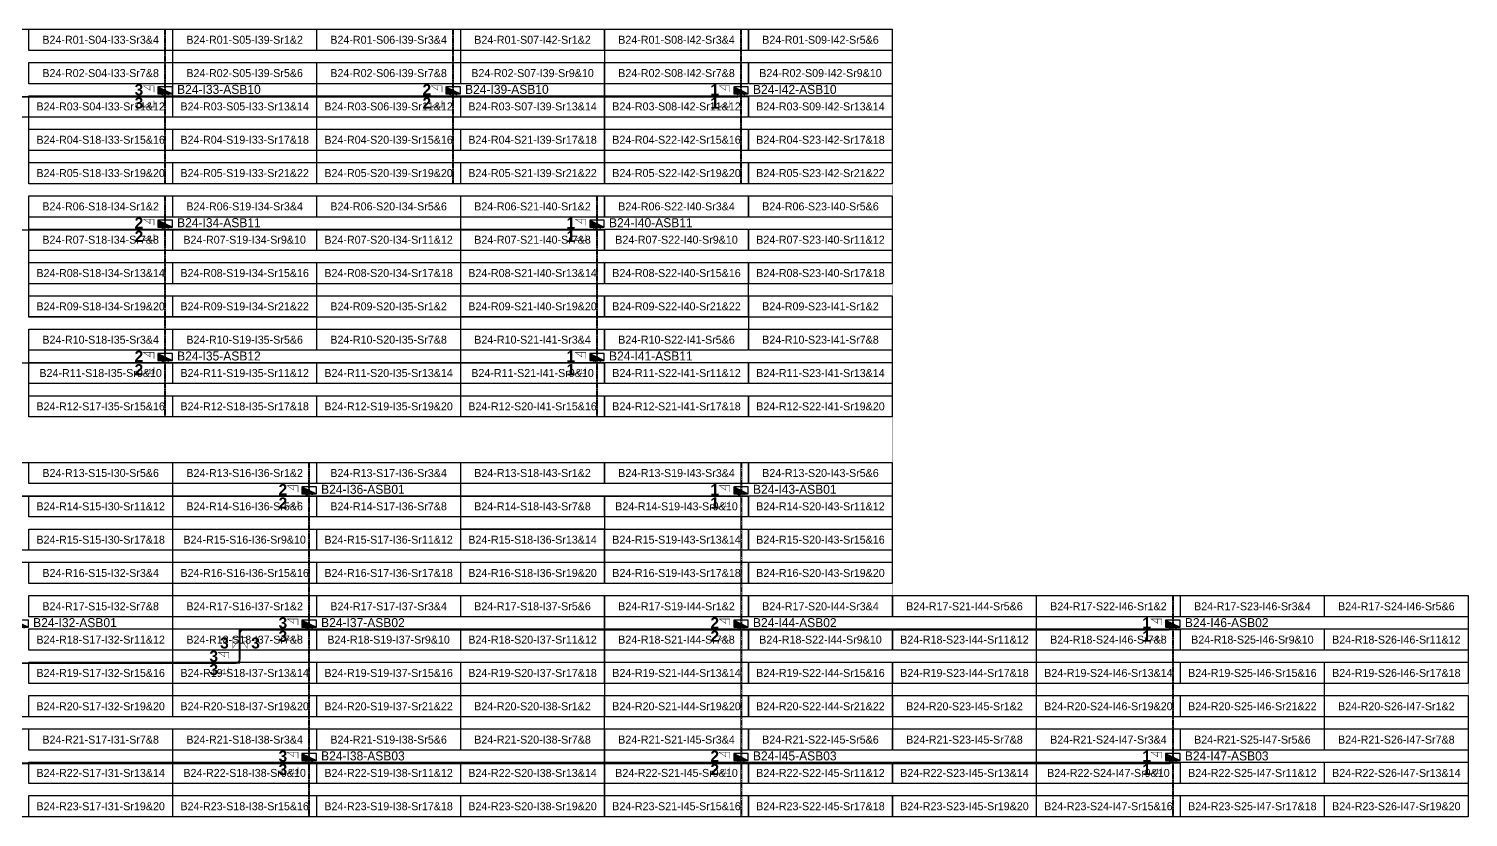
# Model space of a CAD drawing. Header units: metres. Extents: x 529718 to 530598, y 2673304 to 2673482.
# Drawn here: x 530273.9 to 530597.8, y 2673304.2 to 2673481.7 of the extents above; entities that cross this region are included whole.
import ezdxf
from ezdxf.enums import TextEntityAlignment as Align

# ---------------------------------------------------------------- set-up
doc = ezdxf.new("R2010")
doc.units = ezdxf.units.M
doc.linetypes.add('CENTER', pattern=[2, 1.25, -0.25, 0.25, -0.25])
doc.layers.add('Boundary-12.5 MW Block', color=6, linetype='Continuous', lineweight=9)
doc.layers.add('PILE', color=1, linetype='Continuous', lineweight=15)
for name, color, linetype in [('DC Trench BL-24', 40, 'Continuous'), ('E-Inverter Grouping', 2, 'Continuous'), ('Inverter Block-24', 7, 'Continuous'), ('LT Cable(AG) INV to LT Panel BL-24', 2, 'Continuous'), ('Messenger Wire-Block-24 (Master Path)', 30, 'Continuous'), ('Messenger Wire-Block-24 (MW Path)', 191, 'Continuous'), ('MMS Table Block-24', 8, 'Continuous'), ('Plan Line - DC BL-24', 40, 'Continuous'), ('Section Marking BL-24', 2, 'Continuous')]:
    doc.layers.add(name, color=color, linetype=linetype)
doc.styles.add('BoldTextStyle', font='arialbd.ttf')
doc.styles.get("Standard").update_dxf_attribs({"font": 'Adani Regular.ttf'})

# ---------------------------------------------------------------- blocks, each defined once
blk = doc.blocks.new('MMS Table (32.292 x 4.788)')
at = {"color": 0}
blk.add_lwpolyline([(0, -0.002), (0, 4.786), (32.292, 4.786), (32.292, -0.002)], close=True, dxfattribs=at)
at = {"color": 7}
blk.add_attdef('ID1', text='', height=1.8, dxfattribs=at).set_placement((16.146, 2.392), align=Align.MIDDLE_CENTER)
blk = doc.blocks.new('Inverter Block')
h = blk.add_hatch(color=0)
h.dxf.hatch_style = 1
h.paths.add_polyline_path([(-1.46, 2.27), (-1.46, 0.85), (1.46, 0.85)])
at = {"color": 0}
blk.add_lwpolyline([(1.46, 2.27), (-1.46, 2.27), (-1.46, 0.85), (1.46, 0.85)], close=True, dxfattribs=at)
blk.add_lwpolyline([(-1.46, 2.27), (1.46, 0.85)], dxfattribs=at)
at = {"layer": 'PILE'}
for centre in [(-0.61, 0.85), (0.61, 0.85)]:
    blk.add_circle(centre, 0.156, dxfattribs=at)
at = {"color": 7}
blk.add_attdef('ID', (-1.46, 3.01), '', height=1.8, dxfattribs=at)

msp = doc.modelspace()

# ---------------------------------------------------------------- linework, layer by layer
at = {"layer": 'Boundary-12.5 MW Block', "const_width": 0.05}
msp.add_lwpolyline([(529718.4, 2673459.08), (530176.79, 2673459.08), (530176.79, 2673481.58), (530468.22, 2673481.58), (530468.22, 2673354.08), (530597.78, 2673354.08), (530597.78, 2673304.29), (529755.69, 2673304.29), (529755.69, 2673394.29), (529750.79, 2673394.29), (529750.79, 2673401.79), (529718.4, 2673401.79)], close=True, dxfattribs=at)
at = {"layer": 'DC Trench BL-24', "color": 40, "const_width": 0.15}
for points in [[(530304.77, 2673481.58), (530304.47, 2673481.58), (530304.47, 2673446.79), (530304.77, 2673446.79)], [(530369.55, 2673481.58), (530369.25, 2673481.58), (530369.25, 2673446.79), (530369.55, 2673446.79)], [(530434.33, 2673481.58), (530434.03, 2673481.58), (530434.03, 2673446.79), (530434.33, 2673446.79)], [(530304.77, 2673444.08), (530304.47, 2673444.08), (530304.47, 2673394.29), (530304.77, 2673394.29)], [(530401.94, 2673444.08), (530401.64, 2673444.08), (530401.64, 2673394.29), (530401.94, 2673394.29)], [(530337.16, 2673384.08), (530336.86, 2673384.08), (530336.86, 2673304.29), (530337.16, 2673304.29)], [(530434.43, 2673384.08), (530434.13, 2673384.08), (530434.13, 2673304.29), (530434.43, 2673304.29)], [(530531.51, 2673354.08), (530531.21, 2673354.08), (530531.21, 2673304.29), (530531.51, 2673304.29)]]:
    msp.add_lwpolyline(points, close=True, dxfattribs=at)
at = {"layer": 'E-Inverter Grouping'}
for points in [[(530306.26, 2673466.58), (530338.65, 2673466.58), (530338.65, 2673446.79), (530273.96, 2673446.79), (530273.96, 2673461.79), (530241.57, 2673461.79), (530241.57, 2673481.58), (530306.26, 2673481.58)], [(530371.04, 2673474.08), (530403.43, 2673474.08), (530403.43, 2673446.79), (530338.75, 2673446.79), (530338.75, 2673469.29), (530306.36, 2673469.29), (530306.36, 2673481.58), (530371.04, 2673481.58)], [(530468.22, 2673446.79), (530403.53, 2673446.79), (530403.53, 2673476.79), (530371.14, 2673476.79), (530371.14, 2673481.58), (530468.22, 2673481.58)], [(530371.04, 2673444.08), (530371.04, 2673424.29), (530338.65, 2673424.29), (530338.65, 2673416.79), (530273.96, 2673416.79), (530273.96, 2673444.08)], [(530468.22, 2673444.08), (530468.22, 2673424.29), (530435.82, 2673424.29), (530435.82, 2673416.79), (530371.14, 2673416.79), (530371.14, 2673444.08)], [(530403.43, 2673354.08), (530403.43, 2673334.29), (530371.04, 2673334.29), (530371.04, 2673326.79), (530306.36, 2673326.79), (530306.36, 2673354.08)], [(530500.61, 2673354.08), (530500.61, 2673334.29), (530468.22, 2673334.29), (530468.22, 2673326.79), (530403.53, 2673326.79), (530403.53, 2673354.08)], [(530597.78, 2673354.08), (530597.78, 2673334.29), (530565.39, 2673334.29), (530565.39, 2673326.79), (530500.71, 2673326.79), (530500.71, 2673354.08)]]:
    msp.add_lwpolyline(points, close=True, dxfattribs=at)
at = {"layer": 'E-Inverter Grouping', "color": 3}
for points in [[(530371.04, 2673394.29), (530273.96, 2673394.29), (530273.96, 2673414.08), (530338.75, 2673414.08), (530338.75, 2673421.58), (530371.04, 2673421.58)], [(530468.22, 2673394.29), (530371.14, 2673394.29), (530371.14, 2673414.08), (530435.92, 2673414.08), (530435.92, 2673421.58), (530468.22, 2673421.58)], [(530306.26, 2673364.29), (530241.47, 2673364.29), (530241.47, 2673356.79), (530209.18, 2673356.79), (530209.18, 2673384.08), (530306.26, 2673384.08)], [(530371.04, 2673369.08), (530403.43, 2673369.08), (530403.43, 2673356.79), (530306.36, 2673356.79), (530306.36, 2673384.08), (530371.04, 2673384.08)], [(530468.22, 2673356.79), (530403.53, 2673356.79), (530403.53, 2673371.79), (530371.14, 2673371.79), (530371.14, 2673384.08), (530468.22, 2673384.08)], [(530306.26, 2673361.58), (530306.26, 2673326.79), (530241.57, 2673326.79), (530241.57, 2673361.58)], [(530209.18, 2673304.29), (530209.18, 2673331.58), (530241.47, 2673331.58), (530241.47, 2673324.08), (530306.26, 2673324.08), (530306.26, 2673304.29)], [(530403.43, 2673304.29), (530306.36, 2673304.29), (530306.36, 2673324.08), (530371.14, 2673324.08), (530371.14, 2673331.58), (530403.43, 2673331.58)], [(530500.61, 2673304.29), (530403.53, 2673304.29), (530403.53, 2673324.08), (530468.32, 2673324.08), (530468.32, 2673331.58), (530500.61, 2673331.58)], [(530597.78, 2673304.29), (530500.71, 2673304.29), (530500.71, 2673324.08), (530565.49, 2673324.08), (530565.49, 2673331.58), (530597.78, 2673331.58)]]:
    msp.add_lwpolyline(points, close=True, dxfattribs=at)
at = {"layer": 'LT Cable(AG) INV to LT Panel BL-24', "color": 5}
for points in [[(530172.48, 2673376.26), (530168.94, 2673376.26, -0.414214), (530168.04, 2673377.16), (530168.04, 2673380.05, -0.257299), (530168.46, 2673380.81), (530178.12, 2673386.92, 0.257299), (530178.54, 2673387.68), (530178.54, 2673392.89, -0.043988), (530178.55, 2673393.04), (530178.68, 2673393.75, 0.043988), (530178.69, 2673393.91), (530178.69, 2673465.46, -0.414214), (530179.59, 2673466.36), (530303.72, 2673466.36, 0.414214), (530304.62, 2673467.26), (530304.62, 2673467.69)], [(530172.48, 2673376.28), (530168.96, 2673376.28, -0.414214), (530168.06, 2673377.18), (530168.06, 2673380.04, -0.257299), (530168.48, 2673380.8), (530178.15, 2673386.91, 0.257299), (530178.56, 2673387.67), (530178.56, 2673392.88, -0.043988), (530178.58, 2673393.04), (530178.7, 2673393.75, 0.043988), (530178.72, 2673393.91), (530178.72, 2673465.44, -0.414214), (530179.62, 2673466.34), (530368.5, 2673466.34, 0.414214), (530369.4, 2673467.24), (530369.4, 2673467.69)], [(530172.48, 2673376.31), (530168.99, 2673376.31, -0.414214), (530168.09, 2673377.21), (530168.09, 2673380.03, -0.257299), (530168.51, 2673380.79), (530178.17, 2673386.89, 0.257299), (530178.59, 2673387.65), (530178.59, 2673392.88, -0.043988), (530178.6, 2673393.04), (530178.73, 2673393.75, 0.043988), (530178.74, 2673393.9), (530178.74, 2673465.41, -0.414214), (530179.64, 2673466.31), (530433.28, 2673466.31, 0.414214), (530434.18, 2673467.21), (530434.18, 2673467.69)], [(530170.54, 2673376.18), (530168.86, 2673376.18, -0.414214), (530167.96, 2673377.08), (530167.96, 2673380.1, -0.257299), (530168.38, 2673380.86), (530178.05, 2673386.96, 0.257299), (530178.46, 2673387.72), (530178.46, 2673392.89, -0.043988), (530178.48, 2673393.05), (530178.6, 2673393.76, 0.043988), (530178.62, 2673393.92), (530178.62, 2673435.54, -0.414214), (530179.52, 2673436.44), (530303.72, 2673436.44, 0.414214), (530304.62, 2673437.34), (530304.62, 2673437.69)], [(530170.54, 2673376.21), (530168.89, 2673376.21, -0.414214), (530167.99, 2673377.11), (530167.99, 2673380.08, -0.257299), (530168.41, 2673380.84), (530178.07, 2673386.95, 0.257299), (530178.49, 2673387.71), (530178.49, 2673392.89, -0.043988), (530178.5, 2673393.05), (530178.63, 2673393.76, 0.043988), (530178.64, 2673393.91), (530178.64, 2673435.51, -0.414214), (530179.54, 2673436.41), (530400.89, 2673436.41, 0.414214), (530401.79, 2673437.31), (530401.79, 2673437.69)], [(530168.47, 2673376.17, -0.310774), (530167.89, 2673377.01), (530167.89, 2673380.14, -0.257299), (530168.31, 2673380.9), (530177.97, 2673387, 0.257299), (530178.39, 2673387.76), (530178.39, 2673392.9, -0.043988), (530178.4, 2673393.06), (530178.53, 2673393.76, 0.043988), (530178.54, 2673393.92), (530178.54, 2673405.61, -0.414214), (530179.44, 2673406.51), (530303.72, 2673406.51, 0.414214), (530304.62, 2673407.41), (530304.62, 2673407.69)], [(530170.54, 2673376.13), (530168.81, 2673376.13, -0.414214), (530167.91, 2673377.03), (530167.91, 2673380.12, -0.257299), (530168.33, 2673380.88), (530178, 2673386.99, 0.257299), (530178.41, 2673387.75), (530178.41, 2673392.9, -0.043988), (530178.43, 2673393.05), (530178.55, 2673393.76, 0.043988), (530178.57, 2673393.92), (530178.57, 2673405.59, -0.414214), (530179.47, 2673406.49), (530400.89, 2673406.49, 0.414214), (530401.79, 2673407.39), (530401.79, 2673407.69)], [(530171.59, 2673373.45), (530167.15, 2673373.45, 0.05673), (530166.94, 2673373.43), (530165.37, 2673373.06, -0.05673), (530165.17, 2673373.04), (530161.5, 2673373.04, 0.414214), (530160.6, 2673372.14), (530160.6, 2673348.37, 0.013617), (530160.61, 2673348.32), (530160.63, 2673347.78, -0.013617), (530160.64, 2673347.73), (530160.64, 2673347.45, 0.414214), (530161.54, 2673346.55), (530210, 2673346.55, 0.414214), (530210.9, 2673347.45), (530210.9, 2673375.65, -0.414214), (530211.8, 2673376.55), (530433.28, 2673376.55, 0.414214), (530434.18, 2673377.45), (530434.18, 2673377.69)], [(530171.59, 2673373.42), (530167.15, 2673373.42, 0.05673), (530166.94, 2673373.4), (530165.37, 2673373.04, -0.05673), (530165.17, 2673373.01), (530161.53, 2673373.01, 0.414214), (530160.63, 2673372.11), (530160.63, 2673348.37, 0.013617), (530160.63, 2673348.32), (530160.66, 2673347.78, -0.013617), (530160.66, 2673347.73), (530160.66, 2673347.47, 0.414214), (530161.56, 2673346.57), (530209.97, 2673346.57, 0.414214), (530210.87, 2673347.47), (530210.87, 2673375.67, -0.414214), (530211.77, 2673376.57), (530336.11, 2673376.57, 0.414214), (530337.01, 2673377.47), (530337.01, 2673377.69)], [(530167.44, 2673373.67), (530167.15, 2673373.67, 0.05673), (530166.94, 2673373.65), (530165.37, 2673373.29, -0.05673), (530165.17, 2673373.26), (530161.28, 2673373.26, 0.414214), (530160.38, 2673372.36), (530160.38, 2673348.36, 0.013617), (530160.38, 2673348.31), (530160.41, 2673347.78, -0.013617), (530160.41, 2673347.73), (530160.41, 2673317.22, 0.414214), (530161.31, 2673316.32), (530530.46, 2673316.32, 0.414214), (530531.36, 2673317.22), (530531.36, 2673317.69)], [(530167.44, 2673373.65), (530167.15, 2673373.65, 0.05673), (530166.94, 2673373.63), (530165.37, 2673373.26, -0.05673), (530165.17, 2673373.24), (530161.3, 2673373.24, 0.414214), (530160.4, 2673372.34), (530160.4, 2673348.36, 0.013617), (530160.41, 2673348.31), (530160.43, 2673347.78, -0.013617), (530160.44, 2673347.73), (530160.44, 2673317.25, 0.414214), (530161.34, 2673316.35), (530433.28, 2673316.35, 0.414214), (530434.18, 2673317.25), (530434.18, 2673317.69)], [(530167.44, 2673373.62), (530167.15, 2673373.62, 0.05673), (530166.94, 2673373.6), (530165.37, 2673373.24, -0.05673), (530165.17, 2673373.21), (530161.33, 2673373.21, 0.414214), (530160.43, 2673372.31), (530160.43, 2673348.36, 0.013617), (530160.43, 2673348.31), (530160.46, 2673347.78, -0.013617), (530160.46, 2673347.73), (530160.46, 2673317.27, 0.414214), (530161.36, 2673316.37), (530336.11, 2673316.37, 0.414214), (530337.01, 2673317.27), (530337.01, 2673317.69)], [(530169.44, 2673373.57), (530167.15, 2673373.57, 0.05673), (530166.94, 2673373.55), (530165.37, 2673373.19, -0.05673), (530165.17, 2673373.16), (530161.38, 2673373.16, 0.414214), (530160.48, 2673372.26), (530160.48, 2673348.37, 0.013617), (530160.48, 2673348.32), (530160.51, 2673347.78, -0.013617), (530160.51, 2673347.73), (530160.51, 2673339.82, 0.414214), (530161.41, 2673338.92), (530320.57, 2673338.92, 0.414214), (530321.47, 2673339.82), (530321.47, 2673345.52, -0.414214), (530322.37, 2673346.42), (530530.46, 2673346.42, 0.414214), (530531.36, 2673347.32), (530531.36, 2673347.69)], [(530169.44, 2673373.55), (530167.15, 2673373.55, 0.05673), (530166.94, 2673373.53), (530165.37, 2673373.16, -0.05673), (530165.17, 2673373.14), (530161.4, 2673373.14, 0.414214), (530160.5, 2673372.24), (530160.5, 2673348.37, 0.013617), (530160.51, 2673348.32), (530160.53, 2673347.78, -0.013617), (530160.54, 2673347.73), (530160.54, 2673339.85, 0.414214), (530161.44, 2673338.95), (530320.55, 2673338.95, 0.414214), (530321.45, 2673339.85), (530321.45, 2673345.55, -0.414214), (530322.35, 2673346.45), (530433.28, 2673346.45, 0.414214), (530434.18, 2673347.35), (530434.18, 2673347.69)], [(530169.44, 2673373.52), (530167.15, 2673373.52, 0.05673), (530166.94, 2673373.5), (530165.37, 2673373.14, -0.05673), (530165.17, 2673373.11), (530161.43, 2673373.11, 0.414214), (530160.53, 2673372.21), (530160.53, 2673348.37, 0.013617), (530160.53, 2673348.32), (530160.56, 2673347.78, -0.013617), (530160.56, 2673347.73), (530160.56, 2673339.87, 0.414214), (530161.46, 2673338.97), (530320.52, 2673338.97, 0.414214), (530321.42, 2673339.87), (530321.42, 2673345.57, -0.414214), (530322.32, 2673346.47), (530336.11, 2673346.47, 0.414214), (530337.01, 2673347.37), (530337.01, 2673347.69)]]:
    msp.add_lwpolyline(points, format="xyb", dxfattribs=at)
at = {"layer": 'Messenger Wire-Block-24 (Master Path)'}
for points in [[(530178.62, 2673466.44), (530435.82, 2673466.44)], [(530178.62, 2673436.44), (530403.43, 2673436.44)], [(530178.62, 2673406.44), (530403.43, 2673406.44)], [(530211.01, 2673376.44), (530435.82, 2673376.44)], [(530321.46, 2673338.94), (530321.46, 2673346.44)], [(530321.46, 2673346.44), (530533, 2673346.44)], [(530160.52, 2673338.94), (530321.46, 2673338.94)], [(530144.4, 2673316.44), (530533, 2673316.44)]]:
    msp.add_lwpolyline(points, dxfattribs=at)
at = {"layer": 'Messenger Wire-Block-24 (MW Path)', "const_width": 0.1}
for points in [[(530178.62, 2673466.44), (530435.82, 2673466.44)], [(530178.62, 2673436.44), (530403.43, 2673436.44)], [(530178.62, 2673406.44), (530403.43, 2673406.44)], [(530211.01, 2673376.44), (530435.82, 2673376.44)], [(530321.21, 2673338.94), (530321.21, 2673346.44)], [(530321.46, 2673346.44), (530533, 2673346.44)], [(530160.52, 2673338.94), (530321.46, 2673338.94)], [(530144.4, 2673316.44), (530533, 2673316.44)]]:
    msp.add_lwpolyline(points, dxfattribs=at)
at = {"layer": 'Plan Line - DC BL-24', "color": 6, "linetype": 'CENTER'}
for points in [[(530304.62, 2673481.58), (530304.62, 2673446.79)], [(530369.4, 2673481.58), (530369.4, 2673446.79)], [(530434.18, 2673481.58), (530434.18, 2673446.79)], [(530304.62, 2673444.08), (530304.62, 2673394.29)], [(530401.79, 2673444.08), (530401.79, 2673394.29)], [(530337.01, 2673384.08), (530337.01, 2673304.29)], [(530434.28, 2673384.08), (530434.28, 2673304.29)], [(530531.36, 2673354.08), (530531.36, 2673304.29)]]:
    msp.add_lwpolyline(points, dxfattribs=at)
at = {"layer": 'Section Marking BL-24', "color": 94, "lineweight": 35, "true_color": 0x00a500, "const_width": 0.1}
for points in [[(530302.12, 2673467.44), (530302.12, 2673468.83), (530299.72, 2673468.83), (530301.2, 2673467.82), (530301.2, 2673468.83)], [(530366.9, 2673467.44), (530366.9, 2673468.83), (530364.5, 2673468.83), (530365.98, 2673467.82), (530365.98, 2673468.83)], [(530431.68, 2673467.44), (530431.68, 2673468.83), (530429.28, 2673468.83), (530430.76, 2673467.82), (530430.76, 2673468.83)], [(530302.12, 2673465.44), (530302.12, 2673464.05), (530299.72, 2673464.05), (530301.2, 2673465.06), (530301.2, 2673464.05)], [(530366.9, 2673465.44), (530366.9, 2673464.05), (530364.5, 2673464.05), (530365.98, 2673465.06), (530365.98, 2673464.05)], [(530431.68, 2673465.44), (530431.68, 2673464.05), (530429.28, 2673464.05), (530430.76, 2673465.06), (530430.76, 2673464.05)], [(530302.12, 2673437.44), (530302.12, 2673438.83), (530299.72, 2673438.83), (530301.2, 2673437.82), (530301.2, 2673438.83)], [(530399.29, 2673437.44), (530399.29, 2673438.83), (530396.89, 2673438.83), (530398.37, 2673437.82), (530398.37, 2673438.83)], [(530302.12, 2673435.44), (530302.12, 2673434.05), (530299.72, 2673434.05), (530301.2, 2673435.06), (530301.2, 2673434.05)], [(530399.29, 2673435.44), (530399.29, 2673434.05), (530396.89, 2673434.05), (530398.37, 2673435.06), (530398.37, 2673434.05)], [(530302.12, 2673407.44), (530302.12, 2673408.83), (530299.72, 2673408.83), (530301.2, 2673407.82), (530301.2, 2673408.83)], [(530399.29, 2673407.44), (530399.29, 2673408.83), (530396.89, 2673408.83), (530398.37, 2673407.82), (530398.37, 2673408.83)], [(530302.12, 2673405.44), (530302.12, 2673404.05), (530299.72, 2673404.05), (530301.2, 2673405.06), (530301.2, 2673404.05)], [(530399.29, 2673405.44), (530399.29, 2673404.05), (530396.89, 2673404.05), (530398.37, 2673405.06), (530398.37, 2673404.05)], [(530334.51, 2673377.44), (530334.51, 2673378.83), (530332.11, 2673378.83), (530333.59, 2673377.82), (530333.59, 2673378.83)], [(530431.68, 2673377.44), (530431.68, 2673378.83), (530429.28, 2673378.83), (530430.76, 2673377.82), (530430.76, 2673378.83)], [(530334.51, 2673375.44), (530334.51, 2673374.05), (530332.11, 2673374.05), (530333.59, 2673375.06), (530333.59, 2673374.05)], [(530431.68, 2673375.44), (530431.68, 2673374.05), (530429.28, 2673374.05), (530430.76, 2673375.06), (530430.76, 2673374.05)], [(530334.51, 2673347.44), (530334.51, 2673348.83), (530332.11, 2673348.83), (530333.59, 2673347.82), (530333.59, 2673348.83)], [(530431.68, 2673347.44), (530431.68, 2673348.83), (530429.28, 2673348.83), (530430.76, 2673347.82), (530430.76, 2673348.83)], [(530528.86, 2673347.44), (530528.86, 2673348.83), (530526.46, 2673348.83), (530527.94, 2673347.82), (530527.94, 2673348.83)], [(530321.26, 2673344.69), (530319.87, 2673344.69), (530319.87, 2673342.29), (530320.88, 2673343.77), (530319.87, 2673343.77)], [(530321.66, 2673344.69), (530323.05, 2673344.69), (530323.05, 2673342.29), (530322.04, 2673343.77), (530323.05, 2673343.77)], [(530334.51, 2673345.44), (530334.51, 2673344.05), (530332.11, 2673344.05), (530333.59, 2673345.06), (530333.59, 2673344.05)], [(530431.68, 2673345.44), (530431.68, 2673344.05), (530429.28, 2673344.05), (530430.76, 2673345.06), (530430.76, 2673344.05)], [(530528.86, 2673345.44), (530528.86, 2673344.05), (530526.46, 2673344.05), (530527.94, 2673345.06), (530527.94, 2673344.05)], [(530318.96, 2673339.94), (530318.96, 2673341.33), (530316.56, 2673341.33), (530318.04, 2673340.32), (530318.04, 2673341.33)], [(530318.96, 2673337.94), (530318.96, 2673336.55), (530316.56, 2673336.55), (530318.04, 2673337.56), (530318.04, 2673336.55)], [(530334.51, 2673317.44), (530334.51, 2673318.83), (530332.11, 2673318.83), (530333.59, 2673317.82), (530333.59, 2673318.83)], [(530431.68, 2673317.44), (530431.68, 2673318.83), (530429.28, 2673318.83), (530430.76, 2673317.82), (530430.76, 2673318.83)], [(530528.86, 2673317.44), (530528.86, 2673318.83), (530526.46, 2673318.83), (530527.94, 2673317.82), (530527.94, 2673318.83)], [(530334.51, 2673315.44), (530334.51, 2673314.05), (530332.11, 2673314.05), (530333.59, 2673315.06), (530333.59, 2673314.05)], [(530431.68, 2673315.44), (530431.68, 2673314.05), (530429.28, 2673314.05), (530430.76, 2673315.06), (530430.76, 2673314.05)], [(530528.86, 2673315.44), (530528.86, 2673314.05), (530526.46, 2673314.05), (530527.94, 2673315.06), (530527.94, 2673314.05)]]:
    msp.add_lwpolyline(points, dxfattribs=at)

# ---------------------------------------------------------------- block references
at = {"layer": 'Inverter Block-24'}
ref = msp.add_blockref('Inverter Block', (530304.62, 2673466.03), dxfattribs=dict(at, xscale=1.124999999976148, yscale=1.124999999976148, zscale=1.124999999976148))
ref.add_attrib('ID', 'B24-I33-ASB10', (530307.31, 2673467), dxfattribs={"layer": '0', "color": 7, "height": 2.025})
ref = msp.add_blockref('Inverter Block', (530369.4, 2673466.03), dxfattribs=dict(at, xscale=1.124999999976148, yscale=1.124999999976148, zscale=1.124999999976148))
ref.add_attrib('ID', 'B24-I39-ASB10', (530372.1, 2673467), dxfattribs={"layer": '0', "color": 7, "height": 2.025})
ref = msp.add_blockref('Inverter Block', (530434.18, 2673466.03), dxfattribs=dict(at, xscale=1.124999999976148, yscale=1.124999999976148, zscale=1.124999999976148))
ref.add_attrib('ID', 'B24-I42-ASB10', (530436.88, 2673467), dxfattribs={"layer": '0', "color": 7, "height": 2.025})
ref = msp.add_blockref('Inverter Block', (530304.62, 2673436.03), dxfattribs=dict(at, xscale=1.124999999976148, yscale=1.124999999976148, zscale=1.124999999976148))
ref.add_attrib('ID', 'B24-I34-ASB11', (530307.31, 2673437), dxfattribs={"layer": '0', "color": 7, "height": 2.025})
ref = msp.add_blockref('Inverter Block', (530401.79, 2673436.03), dxfattribs=dict(at, xscale=1.124999999976148, yscale=1.124999999976148, zscale=1.124999999976148))
ref.add_attrib('ID', 'B24-I40-ASB11', (530404.49, 2673437), dxfattribs={"layer": '0', "color": 7, "height": 2.025})
ref = msp.add_blockref('Inverter Block', (530304.62, 2673406.03), dxfattribs=dict(at, xscale=1.124999999976148, yscale=1.124999999976148, zscale=1.124999999976148))
ref.add_attrib('ID', 'B24-I35-ASB12', (530307.31, 2673407), dxfattribs={"layer": '0', "color": 7, "height": 2.025})
ref = msp.add_blockref('Inverter Block', (530401.79, 2673406.03), dxfattribs=dict(at, xscale=1.124999999976148, yscale=1.124999999976148, zscale=1.124999999976148))
ref.add_attrib('ID', 'B24-I41-ASB11', (530404.49, 2673407), dxfattribs={"layer": '0', "color": 7, "height": 2.025})
ref = msp.add_blockref('Inverter Block', (530337.01, 2673376.03), dxfattribs=dict(at, xscale=1.124999999976148, yscale=1.124999999976148, zscale=1.124999999976148))
ref.add_attrib('ID', 'B24-I36-ASB01', (530339.71, 2673377), dxfattribs={"layer": '0', "color": 7, "height": 2.025})
ref = msp.add_blockref('Inverter Block', (530434.18, 2673376.03), dxfattribs=dict(at, xscale=1.124999999976148, yscale=1.124999999976148, zscale=1.124999999976148))
ref.add_attrib('ID', 'B24-I43-ASB01', (530436.88, 2673377), dxfattribs={"layer": '0', "color": 7, "height": 2.025})
ref = msp.add_blockref('Inverter Block', (530272.22, 2673346.03), dxfattribs=dict(at, xscale=1.124999999976148, yscale=1.124999999976148, zscale=1.124999999976148))
ref.add_attrib('ID', 'B24-I32-ASB01', (530274.92, 2673347), dxfattribs={"layer": '0', "color": 7, "height": 2.025})
ref = msp.add_blockref('Inverter Block', (530337.01, 2673346.03), dxfattribs=dict(at, xscale=1.124999999976148, yscale=1.124999999976148, zscale=1.124999999976148))
ref.add_attrib('ID', 'B24-I37-ASB02', (530339.71, 2673347), dxfattribs={"layer": '0', "color": 7, "height": 2.025})
ref = msp.add_blockref('Inverter Block', (530434.18, 2673346.03), dxfattribs=dict(at, xscale=1.124999999976148, yscale=1.124999999976148, zscale=1.124999999976148))
ref.add_attrib('ID', 'B24-I44-ASB02', (530436.88, 2673347), dxfattribs={"layer": '0', "color": 7, "height": 2.025})
ref = msp.add_blockref('Inverter Block', (530531.36, 2673346.03), dxfattribs=dict(at, xscale=1.124999999976148, yscale=1.124999999976148, zscale=1.124999999976148))
ref.add_attrib('ID', 'B24-I46-ASB02', (530534.06, 2673347), dxfattribs={"layer": '0', "color": 7, "height": 2.025})
ref = msp.add_blockref('Inverter Block', (530337.01, 2673316.03), dxfattribs=dict(at, xscale=1.124999999976148, yscale=1.124999999976148, zscale=1.124999999976148))
ref.add_attrib('ID', 'B24-I38-ASB03', (530339.71, 2673317), dxfattribs={"layer": '0', "color": 7, "height": 2.025})
ref = msp.add_blockref('Inverter Block', (530434.18, 2673316.03), dxfattribs=dict(at, xscale=1.124999999976148, yscale=1.124999999976148, zscale=1.124999999976148))
ref.add_attrib('ID', 'B24-I45-ASB03', (530436.88, 2673317), dxfattribs={"layer": '0', "color": 7, "height": 2.025})
ref = msp.add_blockref('Inverter Block', (530531.36, 2673316.03), dxfattribs=dict(at, xscale=1.124999999976148, yscale=1.124999999976148, zscale=1.124999999976148))
ref.add_attrib('ID', 'B24-I47-ASB03', (530534.06, 2673317), dxfattribs={"layer": '0', "color": 7, "height": 2.025})
at = {"layer": 'MMS Table Block-24'}
for p, values in [((530273.96, 2673476.79), {'ID1': 'B24-R01-S04-I33-Sr3&4'}), ((530306.36, 2673476.79), {'ID1': 'B24-R01-S05-I39-Sr1&2'}), ((530338.75, 2673476.79), {'ID1': 'B24-R01-S06-I39-Sr3&4'}), ((530371.14, 2673476.79), {'ID1': 'B24-R01-S07-I42-Sr1&2'}), ((530403.53, 2673476.79), {'ID1': 'B24-R01-S08-I42-Sr3&4'}), ((530435.92, 2673476.79), {'ID1': 'B24-R01-S09-I42-Sr5&6'}), ((530273.96, 2673469.29), {'ID1': 'B24-R02-S04-I33-Sr7&8'}), ((530306.36, 2673469.29), {'ID1': 'B24-R02-S05-I39-Sr5&6'}), ((530338.75, 2673469.29), {'ID1': 'B24-R02-S06-I39-Sr7&8'}), ((530371.14, 2673469.29), {'ID1': 'B24-R02-S07-I39-Sr9&10'}), ((530403.53, 2673469.29), {'ID1': 'B24-R02-S08-I42-Sr7&8'}), ((530435.92, 2673469.29), {'ID1': 'B24-R02-S09-I42-Sr9&10'}), ((530273.96, 2673461.79), {'ID1': 'B24-R03-S04-I33-Sr11&12'}), ((530306.36, 2673461.79), {'ID1': 'B24-R03-S05-I33-Sr13&14'}), ((530338.75, 2673461.79), {'ID1': 'B24-R03-S06-I39-Sr11&12'}), ((530371.14, 2673461.79), {'ID1': 'B24-R03-S07-I39-Sr13&14'}), ((530403.53, 2673461.79), {'ID1': 'B24-R03-S08-I42-Sr11&12'}), ((530435.92, 2673461.79), {'ID1': 'B24-R03-S09-I42-Sr13&14'}), ((530273.96, 2673454.29), {'ID1': 'B24-R04-S18-I33-Sr15&16'}), ((530306.36, 2673454.29), {'ID1': 'B24-R04-S19-I33-Sr17&18'}), ((530338.75, 2673454.29), {'ID1': 'B24-R04-S20-I39-Sr15&16'}), ((530371.14, 2673454.29), {'ID1': 'B24-R04-S21-I39-Sr17&18'}), ((530403.53, 2673454.29), {'ID1': 'B24-R04-S22-I42-Sr15&16'}), ((530435.92, 2673454.29), {'ID1': 'B24-R04-S23-I42-Sr17&18'}), ((530273.96, 2673446.79), {'ID1': 'B24-R05-S18-I33-Sr19&20'}), ((530306.36, 2673446.79), {'ID1': 'B24-R05-S19-I33-Sr21&22'}), ((530338.75, 2673446.79), {'ID1': 'B24-R05-S20-I39-Sr19&20'}), ((530371.14, 2673446.79), {'ID1': 'B24-R05-S21-I39-Sr21&22'}), ((530403.53, 2673446.79), {'ID1': 'B24-R05-S22-I42-Sr19&20'}), ((530435.92, 2673446.79), {'ID1': 'B24-R05-S23-I42-Sr21&22'}), ((530273.96, 2673439.29), {'ID1': 'B24-R06-S18-I34-Sr1&2'}), ((530306.36, 2673439.29), {'ID1': 'B24-R06-S19-I34-Sr3&4'}), ((530338.75, 2673439.29), {'ID1': 'B24-R06-S20-I34-Sr5&6'}), ((530371.14, 2673439.29), {'ID1': 'B24-R06-S21-I40-Sr1&2'}), ((530403.53, 2673439.29), {'ID1': 'B24-R06-S22-I40-Sr3&4'}), ((530435.92, 2673439.29), {'ID1': 'B24-R06-S23-I40-Sr5&6'}), ((530273.96, 2673431.79), {'ID1': 'B24-R07-S18-I34-Sr7&8'}), ((530306.36, 2673431.79), {'ID1': 'B24-R07-S19-I34-Sr9&10'}), ((530338.75, 2673431.79), {'ID1': 'B24-R07-S20-I34-Sr11&12'}), ((530371.14, 2673431.79), {'ID1': 'B24-R07-S21-I40-Sr7&8'}), ((530403.53, 2673431.79), {'ID1': 'B24-R07-S22-I40-Sr9&10'}), ((530435.92, 2673431.79), {'ID1': 'B24-R07-S23-I40-Sr11&12'}), ((530273.96, 2673424.29), {'ID1': 'B24-R08-S18-I34-Sr13&14'}), ((530306.36, 2673424.29), {'ID1': 'B24-R08-S19-I34-Sr15&16'}), ((530338.75, 2673424.29), {'ID1': 'B24-R08-S20-I34-Sr17&18'}), ((530371.14, 2673424.29), {'ID1': 'B24-R08-S21-I40-Sr13&14'}), ((530403.53, 2673424.29), {'ID1': 'B24-R08-S22-I40-Sr15&16'}), ((530435.92, 2673424.29), {'ID1': 'B24-R08-S23-I40-Sr17&18'}), ((530273.96, 2673416.79), {'ID1': 'B24-R09-S18-I34-Sr19&20'}), ((530306.36, 2673416.79), {'ID1': 'B24-R09-S19-I34-Sr21&22'}), ((530338.75, 2673416.79), {'ID1': 'B24-R09-S20-I35-Sr1&2'}), ((530371.14, 2673416.79), {'ID1': 'B24-R09-S21-I40-Sr19&20'}), ((530403.53, 2673416.79), {'ID1': 'B24-R09-S22-I40-Sr21&22'}), ((530435.92, 2673416.79), {'ID1': 'B24-R09-S23-I41-Sr1&2'}), ((530273.96, 2673409.29), {'ID1': 'B24-R10-S18-I35-Sr3&4'}), ((530306.36, 2673409.29), {'ID1': 'B24-R10-S19-I35-Sr5&6'}), ((530338.75, 2673409.29), {'ID1': 'B24-R10-S20-I35-Sr7&8'}), ((530371.14, 2673409.29), {'ID1': 'B24-R10-S21-I41-Sr3&4'}), ((530403.53, 2673409.29), {'ID1': 'B24-R10-S22-I41-Sr5&6'}), ((530435.92, 2673409.29), {'ID1': 'B24-R10-S23-I41-Sr7&8'}), ((530273.96, 2673401.79), {'ID1': 'B24-R11-S18-I35-Sr9&10'}), ((530306.36, 2673401.79), {'ID1': 'B24-R11-S19-I35-Sr11&12'}), ((530338.75, 2673401.79), {'ID1': 'B24-R11-S20-I35-Sr13&14'}), ((530371.14, 2673401.79), {'ID1': 'B24-R11-S21-I41-Sr9&10'}), ((530403.53, 2673401.79), {'ID1': 'B24-R11-S22-I41-Sr11&12'}), ((530435.92, 2673401.79), {'ID1': 'B24-R11-S23-I41-Sr13&14'}), ((530273.96, 2673394.29), {'ID1': 'B24-R12-S17-I35-Sr15&16'}), ((530306.36, 2673394.29), {'ID1': 'B24-R12-S18-I35-Sr17&18'}), ((530338.75, 2673394.29), {'ID1': 'B24-R12-S19-I35-Sr19&20'}), ((530371.14, 2673394.29), {'ID1': 'B24-R12-S20-I41-Sr15&16'}), ((530403.53, 2673394.29), {'ID1': 'B24-R12-S21-I41-Sr17&18'}), ((530435.92, 2673394.29), {'ID1': 'B24-R12-S22-I41-Sr19&20'}), ((530273.96, 2673379.29), {'ID1': 'B24-R13-S15-I30-Sr5&6'}), ((530306.36, 2673379.29), {'ID1': 'B24-R13-S16-I36-Sr1&2'}), ((530338.75, 2673379.29), {'ID1': 'B24-R13-S17-I36-Sr3&4'}), ((530371.14, 2673379.29), {'ID1': 'B24-R13-S18-I43-Sr1&2'}), ((530403.53, 2673379.29), {'ID1': 'B24-R13-S19-I43-Sr3&4'}), ((530435.92, 2673379.29), {'ID1': 'B24-R13-S20-I43-Sr5&6'}), ((530273.96, 2673371.79), {'ID1': 'B24-R14-S15-I30-Sr11&12'}), ((530306.36, 2673371.79), {'ID1': 'B24-R14-S16-I36-Sr5&6'}), ((530338.75, 2673371.79), {'ID1': 'B24-R14-S17-I36-Sr7&8'}), ((530371.14, 2673371.79), {'ID1': 'B24-R14-S18-I43-Sr7&8'}), ((530403.53, 2673371.79), {'ID1': 'B24-R14-S19-I43-Sr9&10'}), ((530435.92, 2673371.79), {'ID1': 'B24-R14-S20-I43-Sr11&12'}), ((530273.96, 2673364.29), {'ID1': 'B24-R15-S15-I30-Sr17&18'}), ((530306.36, 2673364.29), {'ID1': 'B24-R15-S16-I36-Sr9&10'}), ((530338.75, 2673364.29), {'ID1': 'B24-R15-S17-I36-Sr11&12'}), ((530371.14, 2673364.29), {'ID1': 'B24-R15-S18-I36-Sr13&14'}), ((530403.53, 2673364.29), {'ID1': 'B24-R15-S19-I43-Sr13&14'}), ((530435.92, 2673364.29), {'ID1': 'B24-R15-S20-I43-Sr15&16'}), ((530273.96, 2673356.79), {'ID1': 'B24-R16-S15-I32-Sr3&4'}), ((530306.36, 2673356.79), {'ID1': 'B24-R16-S16-I36-Sr15&16'}), ((530338.75, 2673356.79), {'ID1': 'B24-R16-S17-I36-Sr17&18'}), ((530371.14, 2673356.79), {'ID1': 'B24-R16-S18-I36-Sr19&20'}), ((530403.53, 2673356.79), {'ID1': 'B24-R16-S19-I43-Sr17&18'}), ((530435.92, 2673356.79), {'ID1': 'B24-R16-S20-I43-Sr19&20'}), ((530273.96, 2673349.29), {'ID1': 'B24-R17-S15-I32-Sr7&8'}), ((530306.36, 2673349.29), {'ID1': 'B24-R17-S16-I37-Sr1&2'}), ((530338.75, 2673349.29), {'ID1': 'B24-R17-S17-I37-Sr3&4'}), ((530371.14, 2673349.29), {'ID1': 'B24-R17-S18-I37-Sr5&6'}), ((530403.53, 2673349.29), {'ID1': 'B24-R17-S19-I44-Sr1&2'}), ((530435.92, 2673349.29), {'ID1': 'B24-R17-S20-I44-Sr3&4'}), ((530468.32, 2673349.29), {'ID1': 'B24-R17-S21-I44-Sr5&6'}), ((530500.71, 2673349.29), {'ID1': 'B24-R17-S22-I46-Sr1&2'}), ((530533.1, 2673349.29), {'ID1': 'B24-R17-S23-I46-Sr3&4'}), ((530565.49, 2673349.29), {'ID1': 'B24-R17-S24-I46-Sr5&6'}), ((530273.96, 2673341.79), {'ID1': 'B24-R18-S17-I32-Sr11&12'}), ((530306.36, 2673341.79), {'ID1': 'B24-R18-S18-I37-Sr7&8'}), ((530338.75, 2673341.79), {'ID1': 'B24-R18-S19-I37-Sr9&10'}), ((530371.14, 2673341.79), {'ID1': 'B24-R18-S20-I37-Sr11&12'}), ((530403.53, 2673341.79), {'ID1': 'B24-R18-S21-I44-Sr7&8'}), ((530435.92, 2673341.79), {'ID1': 'B24-R18-S22-I44-Sr9&10'}), ((530468.32, 2673341.79), {'ID1': 'B24-R18-S23-I44-Sr11&12'}), ((530500.71, 2673341.79), {'ID1': 'B24-R18-S24-I46-Sr7&8'}), ((530533.1, 2673341.79), {'ID1': 'B24-R18-S25-I46-Sr9&10'}), ((530565.49, 2673341.79), {'ID1': 'B24-R18-S26-I46-Sr11&12'}), ((530273.96, 2673334.29), {'ID1': 'B24-R19-S17-I32-Sr15&16'}), ((530306.36, 2673334.29), {'ID1': 'B24-R19-S18-I37-Sr13&14'}), ((530338.75, 2673334.29), {'ID1': 'B24-R19-S19-I37-Sr15&16'}), ((530371.14, 2673334.29), {'ID1': 'B24-R19-S20-I37-Sr17&18'}), ((530403.53, 2673334.29), {'ID1': 'B24-R19-S21-I44-Sr13&14'}), ((530435.92, 2673334.29), {'ID1': 'B24-R19-S22-I44-Sr15&16'}), ((530468.32, 2673334.29), {'ID1': 'B24-R19-S23-I44-Sr17&18'}), ((530500.71, 2673334.29), {'ID1': 'B24-R19-S24-I46-Sr13&14'}), ((530533.1, 2673334.29), {'ID1': 'B24-R19-S25-I46-Sr15&16'}), ((530565.49, 2673334.29), {'ID1': 'B24-R19-S26-I46-Sr17&18'}), ((530273.96, 2673326.79), {'ID1': 'B24-R20-S17-I32-Sr19&20'}), ((530306.36, 2673326.79), {'ID1': 'B24-R20-S18-I37-Sr19&20'}), ((530338.75, 2673326.79), {'ID1': 'B24-R20-S19-I37-Sr21&22'}), ((530371.14, 2673326.79), {'ID1': 'B24-R20-S20-I38-Sr1&2'}), ((530403.53, 2673326.79), {'ID1': 'B24-R20-S21-I44-Sr19&20'}), ((530435.92, 2673326.79), {'ID1': 'B24-R20-S22-I44-Sr21&22'}), ((530468.32, 2673326.79), {'ID1': 'B24-R20-S23-I45-Sr1&2'}), ((530500.71, 2673326.79), {'ID1': 'B24-R20-S24-I46-Sr19&20'}), ((530533.1, 2673326.79), {'ID1': 'B24-R20-S25-I46-Sr21&22'}), ((530565.49, 2673326.79), {'ID1': 'B24-R20-S26-I47-Sr1&2'}), ((530273.96, 2673319.29), {'ID1': 'B24-R21-S17-I31-Sr7&8'}), ((530306.36, 2673319.29), {'ID1': 'B24-R21-S18-I38-Sr3&4'}), ((530338.75, 2673319.29), {'ID1': 'B24-R21-S19-I38-Sr5&6'}), ((530371.14, 2673319.29), {'ID1': 'B24-R21-S20-I38-Sr7&8'}), ((530403.53, 2673319.29), {'ID1': 'B24-R21-S21-I45-Sr3&4'}), ((530435.92, 2673319.29), {'ID1': 'B24-R21-S22-I45-Sr5&6'}), ((530468.32, 2673319.29), {'ID1': 'B24-R21-S23-I45-Sr7&8'}), ((530500.71, 2673319.29), {'ID1': 'B24-R21-S24-I47-Sr3&4'}), ((530533.1, 2673319.29), {'ID1': 'B24-R21-S25-I47-Sr5&6'}), ((530565.49, 2673319.29), {'ID1': 'B24-R21-S26-I47-Sr7&8'}), ((530273.96, 2673311.79), {'ID1': 'B24-R22-S17-I31-Sr13&14'}), ((530306.36, 2673311.79), {'ID1': 'B24-R22-S18-I38-Sr9&10'}), ((530338.75, 2673311.79), {'ID1': 'B24-R22-S19-I38-Sr11&12'}), ((530371.14, 2673311.79), {'ID1': 'B24-R22-S20-I38-Sr13&14'}), ((530403.53, 2673311.79), {'ID1': 'B24-R22-S21-I45-Sr9&10'}), ((530435.92, 2673311.79), {'ID1': 'B24-R22-S22-I45-Sr11&12'}), ((530468.32, 2673311.79), {'ID1': 'B24-R22-S23-I45-Sr13&14'}), ((530500.71, 2673311.79), {'ID1': 'B24-R22-S24-I47-Sr9&10'}), ((530533.1, 2673311.79), {'ID1': 'B24-R22-S25-I47-Sr11&12'}), ((530565.49, 2673311.79), {'ID1': 'B24-R22-S26-I47-Sr13&14'}), ((530273.96, 2673304.29), {'ID1': 'B24-R23-S17-I31-Sr19&20'}), ((530306.36, 2673304.29), {'ID1': 'B24-R23-S18-I38-Sr15&16'}), ((530338.75, 2673304.29), {'ID1': 'B24-R23-S19-I38-Sr17&18'}), ((530371.14, 2673304.29), {'ID1': 'B24-R23-S20-I38-Sr19&20'}), ((530403.53, 2673304.29), {'ID1': 'B24-R23-S21-I45-Sr15&16'}), ((530435.92, 2673304.29), {'ID1': 'B24-R23-S22-I45-Sr17&18'}), ((530468.32, 2673304.29), {'ID1': 'B24-R23-S23-I45-Sr19&20'}), ((530500.71, 2673304.29), {'ID1': 'B24-R23-S24-I47-Sr15&16'}), ((530533.1, 2673304.29), {'ID1': 'B24-R23-S25-I47-Sr17&18'}), ((530565.49, 2673304.29), {'ID1': 'B24-R23-S26-I47-Sr19&20'})]:
    msp.add_blockref('MMS Table (32.292 x 4.788)', p, dxfattribs=at).add_auto_attribs(values)

# ---------------------------------------------------------------- texts
at = {"layer": 'Section Marking BL-24', "color": 94, "true_color": 0x00a500, "style": 'BoldTextStyle'}
for s, p in [('3', (530298.72, 2673467.94)), ('2', (530363.5, 2673467.94)), ('1', (530428.28, 2673467.94)), ('3', (530298.72, 2673464.94)), ('2', (530363.5, 2673464.94)), ('1', (530428.28, 2673464.94)), ('2', (530298.72, 2673437.94)), ('1', (530395.89, 2673437.94)), ('2', (530298.72, 2673434.94)), ('1', (530395.89, 2673434.94)), ('2', (530298.72, 2673407.94)), ('1', (530395.89, 2673407.94)), ('2', (530298.72, 2673404.94)), ('1', (530395.89, 2673404.94)), ('2', (530331.11, 2673377.94)), ('1', (530428.28, 2673377.94)), ('2', (530331.11, 2673374.94)), ('1', (530428.28, 2673374.94)), ('3', (530331.11, 2673347.94)), ('3', (530331.11, 2673344.94)), ('2', (530428.28, 2673347.94)), ('2', (530428.28, 2673344.94)), ('1', (530525.46, 2673347.94)), ('1', (530525.46, 2673344.94)), ('3', (530317.96, 2673343.44)), ('3', (530324.96, 2673343.44)), ('3', (530315.56, 2673340.44)), ('3', (530315.56, 2673337.44)), ('3', (530331.11, 2673317.94)), ('2', (530428.28, 2673317.94)), ('1', (530525.46, 2673317.94)), ('3', (530331.11, 2673314.94)), ('2', (530428.28, 2673314.94)), ('1', (530525.46, 2673314.94))]:
    msp.add_text(s, height=2.5, dxfattribs=at).set_placement(p, align=Align.MIDDLE_CENTER)

doc.saveas('drawing.dxf')
